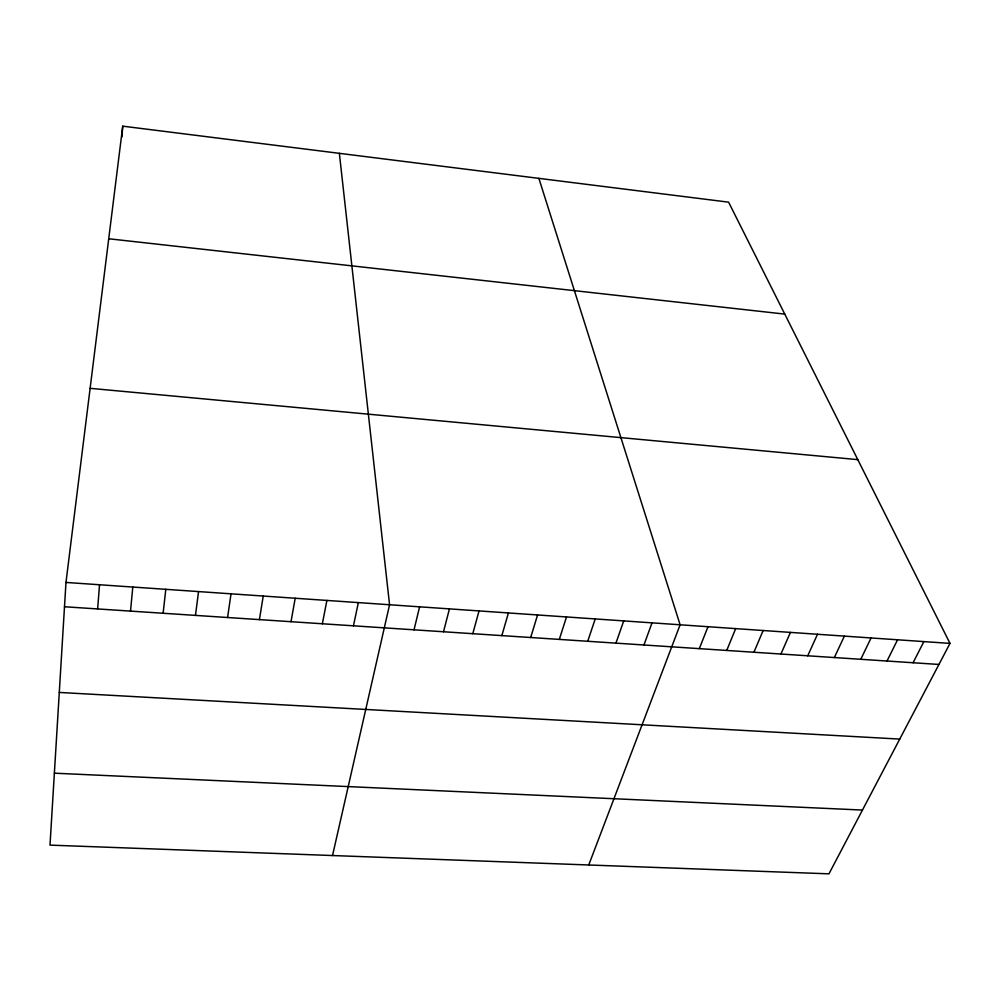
<?xml version="1.0" encoding="UTF-8"?>
<svg xmlns="http://www.w3.org/2000/svg" width="1000" height="1000" viewBox="0 0 1000 1000"><rect width="100%" height="100%" fill="white"/><g stroke="black" fill="none" stroke-linecap="round" stroke-linejoin="round"><path stroke-width="1.5" d="M65.975 582.438L50 845.125L828.962 873.838L950 643.4L728.6 202.162L122.737 126.163L65.975 582.438L950 643.4M121.95 136.925L122.737 126.163M97.638 608.938L99.525 584.75M130.512 611.112L132.8 587.05M163.125 613.263L165.8 589.325M195.475 615.4L198.538 591.575M227.575 617.513L231.025 593.825M259.413 619.612L263.238 596.038M291.012 621.7L295.2 598.25M322.35 623.775L326.9 600.425M353.45 625.825L358.35 602.6M332.525 855.537L389.562 604.75L339.363 153.338M414.025 629.812L419.613 606.825M443.512 631.763L449.438 608.875M472.788 633.7L479.038 610.925M501.85 635.612L508.413 612.95M530.688 637.513L537.562 614.963M559.312 639.4L566.5 616.95M587.725 641.275L595.225 618.938M615.938 643.138L623.725 620.9M643.938 644.987L652.025 622.85M588.75 864.987L680.113 624.788L538.875 178.363M699.325 648.637L708 626.712M726.725 650.45L735.675 628.625M753.913 652.25L763.15 630.513M780.925 654.025L790.425 632.4M807.725 655.8L817.5 634.263M834.35 657.55L844.388 636.112M860.775 659.3L871.075 637.95M887.013 661.025L897.575 639.788M913.075 662.75L923.875 641.6M54.375 773.188L862.463 810.062M59.288 692.438L899.737 739.087M64.488 606.75L938.938 664.45M90.125 388.325L857.8 459.637M108.725 238.762L784.762 314.1"/></g></svg>
